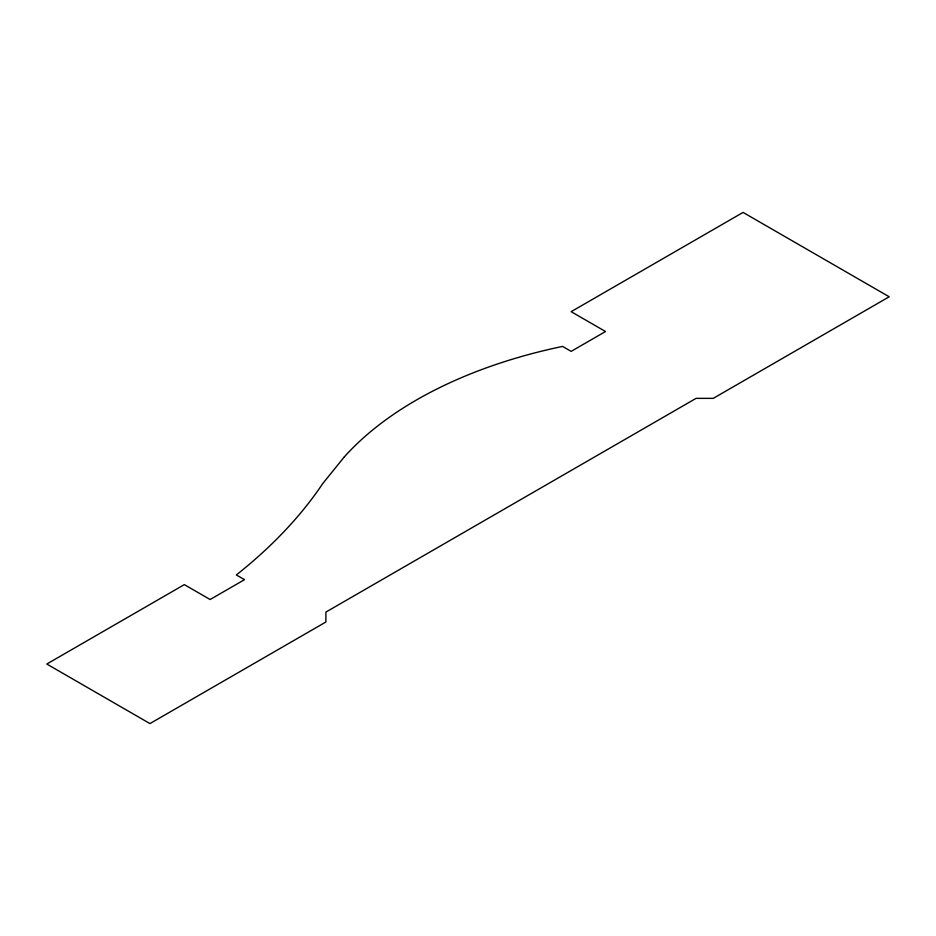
<?xml version="1.0" encoding="UTF-8"?>
<svg xmlns="http://www.w3.org/2000/svg" width="936" height="936" viewBox="0 0 936 936"><rect width="100%" height="100%" fill="white"/><g stroke="black" fill="none" stroke-linecap="round" stroke-linejoin="round"><path stroke-width="1.4" d="M344.389 456.803L322.885 483.397A695.062 401.287 0 0 1 236.34 574.95L244.507 579.665L210.12 599.52L184.334 584.626L46.8 664.033L149.947 723.587L325.892 622.007L325.892 612.085L696.068 398.362L713.255 398.362L889.2 296.782L743.067 212.413L571.147 311.676L605.533 331.519L571.147 351.374L562.559 346.414A398.245 229.928 0 0 0 344.389 456.803"/></g></svg>
